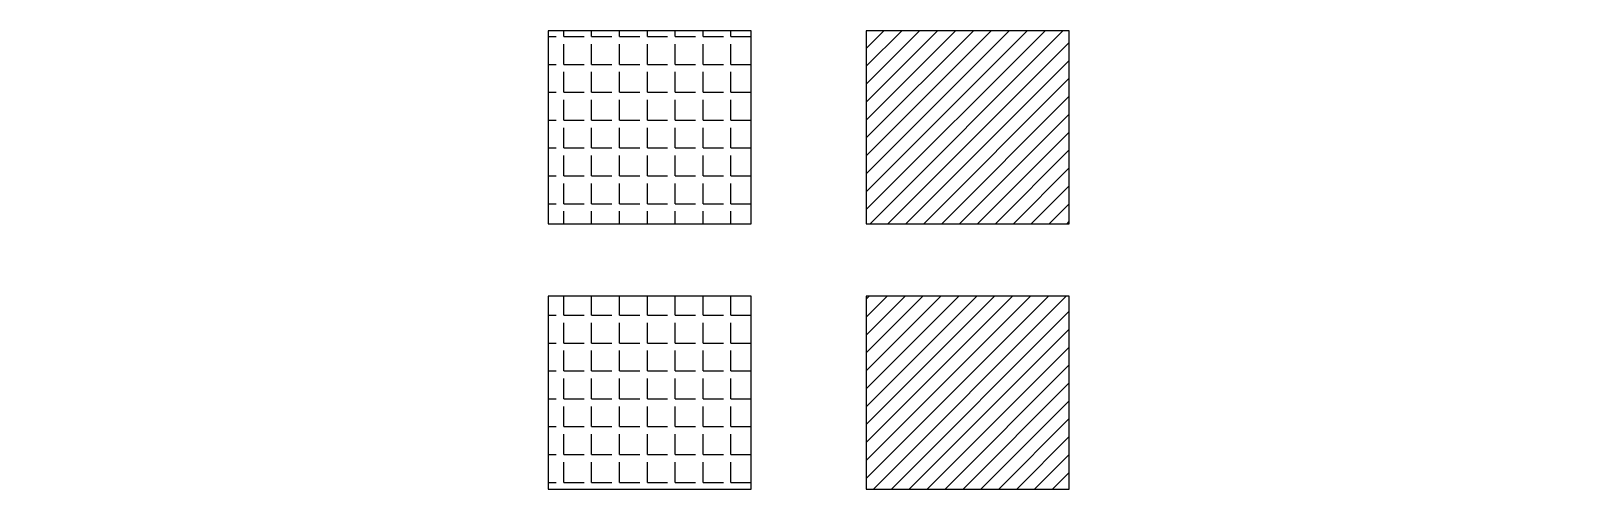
# Model space of a CAD drawing. Header units: millimetres. Extents: x 1885 to 2272, y 1598 to 1713.
import ezdxf

# ---------------------------------------------------------------- set-up
doc = ezdxf.new("R2010")
doc.units = ezdxf.units.MM
doc.layers.add('Alvenaria', color=7, linetype='Continuous')
doc.layers.add('Auxiliar', color=8, linetype='Continuous')
pattern_1 = [(0, (0, 0), (0, 6.985), [5.08, -1.905]), (90, (0, 0), (-6.985, 4e-16), [5.08, -1.905])]

msp = doc.modelspace()

# ---------------------------------------------------------------- hatches: boundary and pattern name
h = msp.add_hatch()
h.set_pattern_fill('AR-CONC', color=256, scale=0.1)
h.paths.add_polyline_path([(1885.51, 1660.84), (1885.11, 1660.84), (1885.11, 1660.64), (1885.51, 1660.64)])
at = {"layer": 'Alvenaria'}
h = msp.add_hatch(dxfattribs=at)
h.set_pattern_fill('ANGLE', color=254)
h.set_pattern_definition(pattern_1)
h.paths.add_polyline_path([(2065.66, 1712.74), (2014.78, 1712.74), (2014.78, 1664.39), (2065.66, 1664.39)])
h.paths.add_polyline_path([(2065.66, 1646.23), (2014.78, 1646.23), (2014.78, 1597.89), (2065.66, 1597.89)])
h = msp.add_hatch(dxfattribs=at)
h.set_pattern_fill('ANSI31', color=254)
h.paths.add_polyline_path([(2145.38, 1712.74), (2094.5, 1712.74), (2094.5, 1664.39), (2145.38, 1664.39)])
h.paths.add_polyline_path([(2145.38, 1646.23), (2094.5, 1646.23), (2094.5, 1597.89), (2145.38, 1597.89)])
h = msp.add_hatch(dxfattribs=at)
h.set_pattern_fill('ANGLE', color=254)
h.set_pattern_definition(pattern_1)
h.paths.add_polyline_path([(2272.17, 1687.69), (2272.07, 1687.64), (2272.17, 1687.59)])

# ---------------------------------------------------------------- linework, layer by layer
for points in [[(2145.38, 1712.74), (2094.5, 1712.74), (2094.5, 1664.39), (2145.38, 1664.39)], [(2145.38, 1646.23), (2094.5, 1646.23), (2094.5, 1597.89), (2145.38, 1597.89)]]:
    msp.add_lwpolyline(points, close=True, dxfattribs=at)
at = {"layer": 'Auxiliar'}
for points in [[(2065.66, 1712.74), (2014.78, 1712.74), (2014.78, 1664.39), (2065.66, 1664.39)], [(2065.66, 1646.23), (2014.78, 1646.23), (2014.78, 1597.89), (2065.66, 1597.89)]]:
    msp.add_lwpolyline(points, close=True, dxfattribs=at)

doc.saveas('drawing.dxf')
